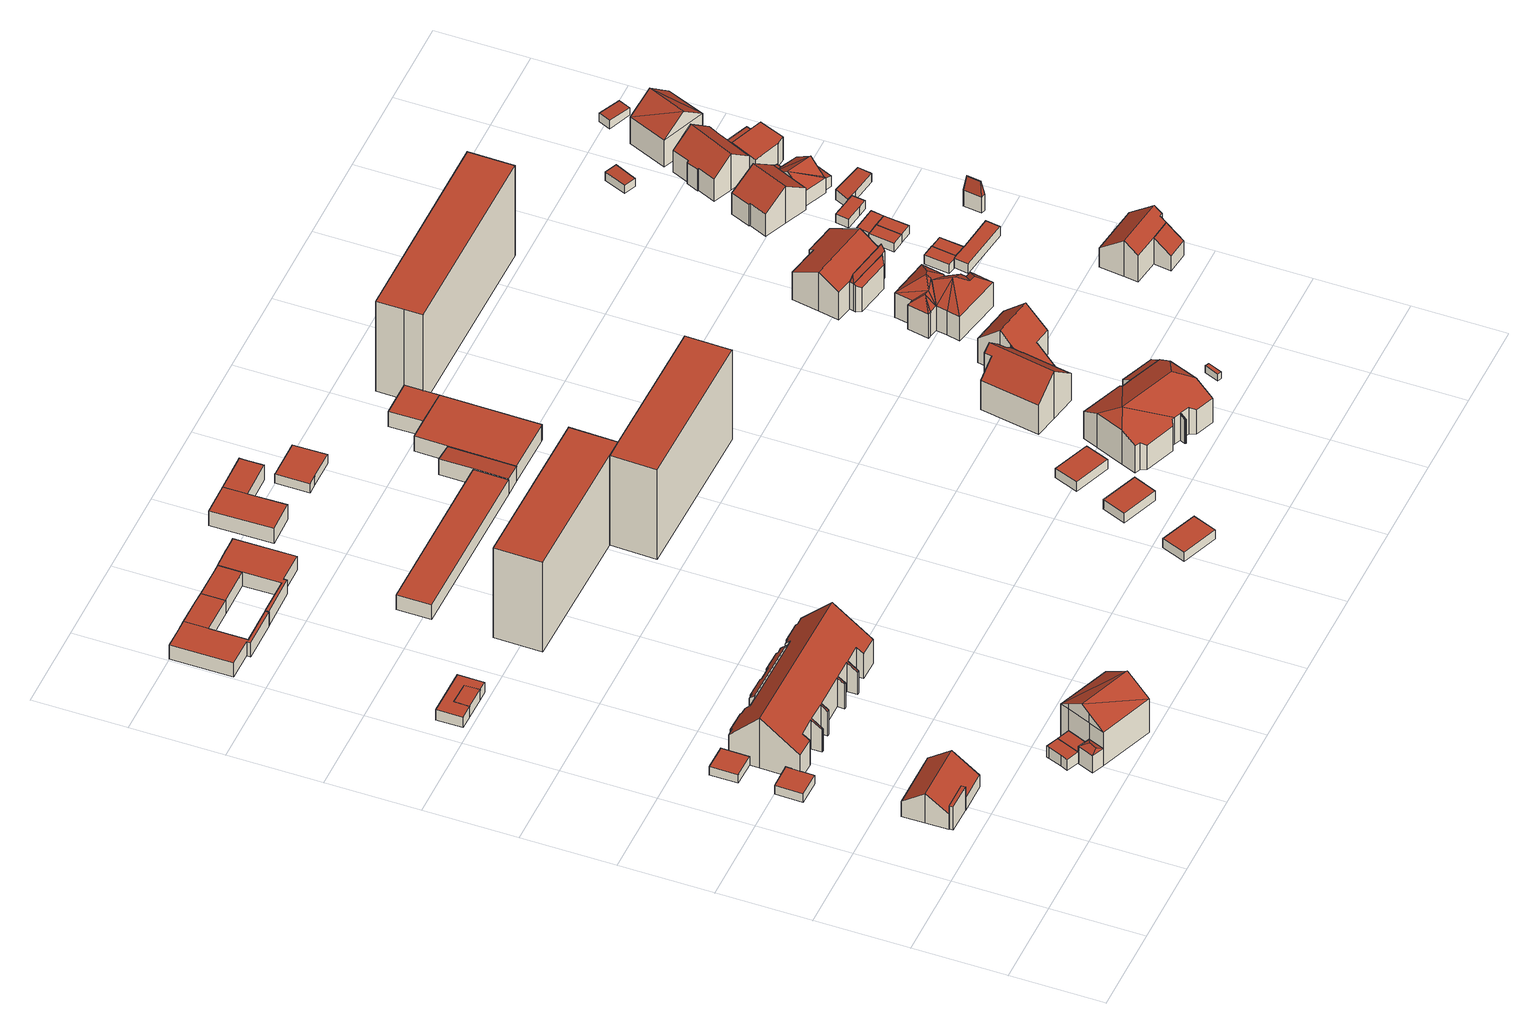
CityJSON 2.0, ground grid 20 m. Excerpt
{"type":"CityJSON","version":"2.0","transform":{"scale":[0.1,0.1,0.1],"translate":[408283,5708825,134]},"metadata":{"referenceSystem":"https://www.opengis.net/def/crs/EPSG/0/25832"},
"CityObjects":{
"building1":{"type":"Building","attributes":{"Gemeindeschluessel":"05978036","Geometrietyp2DReferenz":"3000","function":"51009_1610","roofType":"9999","measuredHeight":6},"geometry":[{"type":"MultiSurface","lod":"2","boundaries":[[[0,1,2,3]],[[3,2,4,5]],[[2,1,6,4]],[[1,0,7,6]],[[0,3,5,7]],[[5,4,6,7]]],"semantics":{"surfaces":[{"type":"RoofSurface"},{"type":"WallSurface"},{"type":"GroundSurface"}],"values":[0,1,1,1,1,2]}}]},
"building2":{"type":"Building","attributes":{"Gemeindeschluessel":"05978036","Geometrietyp2DReferenz":"3000","function":"31001_1000","roofType":"3100","measuredHeight":7.54},"geometry":[{"type":"MultiSurface","lod":"2","boundaries":[[[8,9,10,11]],[[9,12,13,10]],[[12,14,15,13]],[[14,16,17,15]],[[16,18,19,17]],[[18,20,21,19]],[[20,22,23,21]],[[22,8,11,23]],[[18,16,14,12,9,8]],[[8,22,20,18]],[[11,10,13,15,17,19,21,23]]],"semantics":{"surfaces":[{"type":"WallSurface"},{"type":"RoofSurface"},{"type":"GroundSurface"}],"values":[0,0,0,0,0,0,0,0,1,1,2]}}]},
"building3":{"type":"Building","attributes":{"Gemeindeschluessel":"05978036","Geometrietyp2DReferenz":"3000","function":"31001_2460","roofType":"1000","measuredHeight":2.19},"geometry":[{"type":"MultiSurface","lod":"2","boundaries":[[[24,25,26,27]],[[25,28,29,26]],[[28,30,31,29]],[[30,24,27,31]],[[30,28,25,24]],[[27,26,29,31]]],"semantics":{"surfaces":[{"type":"WallSurface"},{"type":"RoofSurface"},{"type":"GroundSurface"}],"values":[0,0,0,0,1,2]}}]},
"building4":{"type":"Building","attributes":{"Gemeindeschluessel":"05978036","Geometrietyp2DReferenz":"3000","function":"31001_2460","roofType":"1000","measuredHeight":2.19},"geometry":[{"type":"MultiSurface","lod":"2","boundaries":[[[32,33,34,35]],[[33,36,37,34]],[[36,38,39,37]],[[38,32,35,39]],[[38,36,33,32]],[[35,34,37,39]]],"semantics":{"surfaces":[{"type":"WallSurface"},{"type":"RoofSurface"},{"type":"GroundSurface"}],"values":[0,0,0,0,1,2]}}]},
"building5":{"type":"Building","attributes":{"Gemeindeschluessel":"05978036","Geometrietyp2DReferenz":"3000","function":"31001_2460","roofType":"1000","measuredHeight":2.88},"geometry":[{"type":"MultiSurface","lod":"2","boundaries":[[[40,41,42,43]],[[41,44,45,42]],[[44,46,47,45]],[[46,48,49,47]],[[48,50,51,49]],[[50,40,43,51]],[[50,48,46,44,41,40]],[[43,42,45,47,49,51]]],"semantics":{"surfaces":[{"type":"WallSurface"},{"type":"RoofSurface"},{"type":"GroundSurface"}],"values":[0,0,0,0,0,0,1,2]}}]},
"building6":{"type":"Building","attributes":{"Gemeindeschluessel":"05978036","Geometrietyp2DReferenz":"3000","function":"31001_2460","roofType":"1000","measuredHeight":3.02},"geometry":[{"type":"MultiSurface","lod":"2","boundaries":[[[50,48,52,53]],[[48,54,55,52]],[[54,56,57,55]],[[56,50,53,57]],[[56,54,48,50]],[[53,52,55,57]]],"semantics":{"surfaces":[{"type":"WallSurface"},{"type":"RoofSurface"},{"type":"GroundSurface"}],"values":[0,0,0,0,1,2]}}]},
"building7":{"type":"Building","attributes":{"Gemeindeschluessel":"05978036","Geometrietyp2DReferenz":"3000","function":"51009_1610","roofType":"1000","measuredHeight":2.69},"geometry":[{"type":"MultiSurface","lod":"2","boundaries":[[[58,59,60,61]],[[59,62,63,60]],[[62,64,65,63]],[[64,66,67,65]],[[66,68,69,67]],[[68,58,61,69]],[[68,66,64,62,59,58]],[[61,60,63,65,67,69]]],"semantics":{"surfaces":[{"type":"WallSurface"},{"type":"RoofSurface"},{"type":"GroundSurface"}],"values":[0,0,0,0,0,0,1,2]}}]},
"building8":{"type":"Building","attributes":{"Gemeindeschluessel":"05978036","Geometrietyp2DReferenz":"3000","function":"31001_1310","roofType":"1000","measuredHeight":2.57},"geometry":[{"type":"MultiSurface","lod":"2","boundaries":[[[70,71,72,73]],[[71,66,74,72]],[[66,68,75,74]],[[68,70,73,75]],[[68,66,71,70]],[[73,72,74,75]]],"semantics":{"surfaces":[{"type":"WallSurface"},{"type":"RoofSurface"},{"type":"GroundSurface"}],"values":[0,0,0,0,1,2]}}]},
"building9":{"type":"Building","attributes":{"Gemeindeschluessel":"05978036","Geometrietyp2DReferenz":"3000","function":"31001_1000"},"children":["building9-1","building9-2"]},
"building9-1":{"type":"BuildingPart","attributes":{"roofType":"3100","measuredHeight":12.31},"parents":["building9"],"geometry":[{"type":"MultiSurface","lod":"2","boundaries":[[[76,77,78,79]],[[77,80,81,78]],[[80,82,83,84,81]],[[85,86,55,57,87]],[[86,88,89,55]],[[88,76,79,89]],[[90,76,88]],[[88,91,92,90]],[[80,93,90,92]],[[92,94,82,80]],[[82,94,85]],[[85,94,92,91,86]],[[77,93,80]],[[76,90,93,77]],[[86,91,88]],[[79,78,81,84,57,55,89]],[[87,83,82,85]],[[87,57,84,83]]],"semantics":{"surfaces":[{"type":"WallSurface"},{"type":"RoofSurface"},{"type":"GroundSurface"},{"type":"ClosureSurface"}],"values":[0,0,0,0,0,0,1,1,1,1,0,0,0,0,0,2,0,3]}}]},
"building9-2":{"type":"BuildingPart","attributes":{"roofType":"5000","measuredHeight":5.14},"parents":["building9"],"geometry":[{"type":"MultiSurface","lod":"2","boundaries":[[[95,87,57,53]],[[83,96,97,84]],[[96,95,53,97]],[[98,96,83]],[[99,98,83,87]],[[99,87,95]],[[98,99,95,96]],[[53,57,84,97]],[[84,57,87,83]]],"semantics":{"surfaces":[{"type":"WallSurface"},{"type":"RoofSurface"},{"type":"GroundSurface"},{"type":"ClosureSurface"}],"values":[0,0,0,1,1,1,1,2,3]}}]},
"building10":{"type":"Building","attributes":{"Gemeindeschluessel":"05978036","Geometrietyp2DReferenz":"3000","function":"31001_1000"},"children":["building10-1","building10-2"]},
"building10-1":{"type":"BuildingPart","attributes":{"roofType":"2100","measuredHeight":8.23},"parents":["building10"],"geometry":[{"type":"MultiSurface","lod":"2","boundaries":[[[100,101,102,103]],[[101,104,105,102]],[[104,106,107,105]],[[106,108,109,107]],[[108,110,111,109]],[[110,112,113,111]],[[112,114,115,113]],[[114,116,117,115]],[[116,118,119,117]],[[118,120,121,122,119]],[[123,100,103,124,125]],[[123,120,118,116,114,112,110,108,106,104,101,100]],[[103,102,105,107,109,111,113,115,117,119,122,124]],[[125,121,120,123]],[[125,124,122,121]]],"semantics":{"surfaces":[{"type":"WallSurface"},{"type":"RoofSurface"},{"type":"GroundSurface"},{"type":"ClosureSurface"}],"values":[0,0,0,0,0,0,0,0,0,0,0,1,2,0,3]}}]},
"building10-2":{"type":"BuildingPart","attributes":{"roofType":"3100","measuredHeight":12.88},"parents":["building10"],"geometry":[{"type":"MultiSurface","lod":"2","boundaries":[[[126,127,128,129]],[[127,130,131,128]],[[130,132,133,131]],[[132,134,135,133]],[[134,125,124,135]],[[121,136,137,122]],[[136,138,139,137]],[[138,140,141,139]],[[140,142,143,141]],[[142,144,145,143]],[[144,146,147,145]],[[146,148,149,147]],[[148,150,151,149]],[[150,152,153,151]],[[152,154,155,153]],[[154,156,157,155]],[[156,158,159,157]],[[158,160,161,159]],[[160,162,163,161]],[[162,164,165,163]],[[164,166,167,165]],[[166,168,169,167]],[[168,170,171,169]],[[170,172,173,171]],[[172,174,175,173]],[[174,176,177,175]],[[176,178,179,177]],[[178,180,181,179]],[[180,182,183,181]],[[182,184,185,183]],[[184,186,187,185]],[[186,188,189,187]],[[188,190,191,189]],[[190,192,193,191]],[[192,194,195,193]],[[194,196,197,195]],[[196,198,199,197]],[[198,200,201,199]],[[200,126,129,201]],[[196,194,192,190,188,186,184,182,180,178,176,174,172,170,168,166,164,162,160,158,156,154,152,150]],[[150,148,146,144,142,140,138,136,121,125,134,132,130,127,126,200,198,196]],[[129,128,131,133,135,124,122,137,139,141,143,145,147,149,151,153,155,157,159,161,163,165,167,169,171,173,175,177,179,181,183,185,187,189,191,193,195,197,199,201]],[[122,124,125,121]]],"semantics":{"surfaces":[{"type":"WallSurface"},{"type":"RoofSurface"},{"type":"GroundSurface"},{"type":"ClosureSurface"}],"values":[0,0,0,0,0,0,0,0,0,0,0,0,0,0,0,0,0,0,0,0,0,0,0,0,0,0,0,0,0,0,0,0,0,0,0,0,0,0,0,1,1,2,3]}}]},
"building11":{"type":"Building","attributes":{"Gemeindeschluessel":"05978036","Geometrietyp2DReferenz":"3000","function":"31001_1000"},"children":["building11-1","building11-2"]},
"building11-1":{"type":"BuildingPart","attributes":{"roofType":"1000","measuredHeight":3.58},"parents":["building11"],"geometry":[{"type":"MultiSurface","lod":"2","boundaries":[[[202,203,204,205]],[[203,206,207,204]],[[206,208,209,207]],[[210,211,212,213]],[[210,214,215,211]],[[214,216,217,215]],[[216,218,219,217]],[[218,220,221,219]],[[220,222,223,221]],[[222,224,225,223]],[[224,202,205,225]],[[224,222,220,218,216,214,210,213,208,206,203,202]],[[205,204,207,209,212,211,215,217,219,221,223,225]],[[213,212,209,208]]],"semantics":{"surfaces":[{"type":"WallSurface"},{"type":"RoofSurface"},{"type":"GroundSurface"},{"type":"ClosureSurface"}],"values":[0,0,0,0,0,0,0,0,0,0,0,1,2,3]}}]},
"building11-2":{"type":"BuildingPart","attributes":{"roofType":"1000","measuredHeight":3.54},"parents":["building11"],"geometry":[{"type":"MultiSurface","lod":"2","boundaries":[[[226,213,212,227]],[[208,206,207,209]],[[206,228,229,207]],[[228,230,231,229]],[[230,226,227,231]],[[230,228,206,208,213,226]],[[227,212,209,207,229,231]],[[209,212,213,208]]],"semantics":{"surfaces":[{"type":"WallSurface"},{"type":"RoofSurface"},{"type":"GroundSurface"},{"type":"ClosureSurface"}],"values":[0,0,0,0,0,1,2,3]}}]},
"building12":{"type":"Building","attributes":{"Gemeindeschluessel":"05978036","Geometrietyp2DReferenz":"3000","function":"31001_1000"},"children":["building12-1","building12-2"]},
"building12-1":{"type":"BuildingPart","attributes":{"roofType":"1000","measuredHeight":3.44},"parents":["building12"],"geometry":[{"type":"MultiSurface","lod":"2","boundaries":[[[232,226,233,234]],[[226,230,235,233]],[[230,236,237,235]],[[236,238,239,237]],[[238,236,230,226,232]],[[234,233,235,237,239]],[[234,239,238,232]]],"semantics":{"surfaces":[{"type":"WallSurface"},{"type":"RoofSurface"},{"type":"GroundSurface"},{"type":"ClosureSurface"}],"values":[0,0,0,0,1,2,3]}}]},
"building12-2":{"type":"BuildingPart","attributes":{"roofType":"1000","measuredHeight":3.53},"parents":["building12"],"geometry":[{"type":"MultiSurface","lod":"2","boundaries":[[[240,241,242,243]],[[241,244,245,242]],[[244,246,247,245]],[[246,248,232,234,247]],[[249,239,238]],[[249,250,251,239]],[[250,252,253,251]],[[252,254,255,253]],[[254,256,257,255]],[[256,258,259,257]],[[258,260,261,259]],[[260,240,243,261]],[[260,258,256,254,252,250,249,248,246,244,241,240]],[[243,242,245,247,234,239,251,253,255,257,259,261]],[[238,232,248,249]],[[238,239,234,232]]],"semantics":{"surfaces":[{"type":"WallSurface"},{"type":"RoofSurface"},{"type":"GroundSurface"},{"type":"ClosureSurface"}],"values":[0,0,0,0,0,0,0,0,0,0,0,0,1,2,0,3]}}]},
"building13":{"type":"Building","attributes":{"Gemeindeschluessel":"05978036","Geometrietyp2DReferenz":"3000","function":"31001_1000","roofType":"1000","measuredHeight":23.18},"geometry":[{"type":"MultiSurface","lod":"2","boundaries":[[[262,263,264,265]],[[263,266,267,264]],[[266,268,269,267]],[[268,270,271,269]],[[270,262,265,271]],[[270,268,266,263,262]],[[265,264,267,269,271]]],"semantics":{"surfaces":[{"type":"WallSurface"},{"type":"RoofSurface"},{"type":"GroundSurface"}],"values":[0,0,0,0,0,1,2]}}]},
"building14":{"type":"Building","attributes":{"Gemeindeschluessel":"05978036","Geometrietyp2DReferenz":"3000","function":"31001_1000"},"children":["building14-1","building14-2"]},
"building14-1":{"type":"BuildingPart","attributes":{"roofType":"1000","measuredHeight":3.81},"parents":["building14"],"geometry":[{"type":"MultiSurface","lod":"2","boundaries":[[[272,273,274,275]],[[276,277,278,279]],[[277,280,281,278]],[[280,272,275,281]],[[280,277,276,273,272]],[[275,274,279,278,281]],[[279,274,273,276]]],"semantics":{"surfaces":[{"type":"WallSurface"},{"type":"RoofSurface"},{"type":"GroundSurface"},{"type":"ClosureSurface"}],"values":[0,0,0,0,1,2,3]}}]},
"building14-2":{"type":"BuildingPart","attributes":{"roofType":"1000","measuredHeight":3.82},"parents":["building14"],"geometry":[{"type":"MultiSurface","lod":"2","boundaries":[[[282,283,274,273]],[[282,284,285,283]],[[284,286,287,285]],[[286,276,279,287]],[[276,286,284,282,273]],[[274,283,285,287,279]],[[273,274,279,276]]],"semantics":{"surfaces":[{"type":"WallSurface"},{"type":"RoofSurface"},{"type":"GroundSurface"},{"type":"ClosureSurface"}],"values":[0,0,0,0,1,2,3]}}]},
"building15":{"type":"Building","attributes":{"Gemeindeschluessel":"05978036","Geometrietyp2DReferenz":"3000","function":"31001_1000"},"children":["building15-1","building15-2","building15-3","building15-4"]},
"building15-1":{"type":"BuildingPart","attributes":{"roofType":"1000","measuredHeight":3.87},"parents":["building15"],"geometry":[{"type":"MultiSurface","lod":"2","boundaries":[[[288,289,290,291]],[[289,292,293,290]],[[292,294,295,293]],[[294,296,297,295]],[[296,294,292,289,288]],[[291,290,293,295,297]],[[291,297,296,288]]],"semantics":{"surfaces":[{"type":"WallSurface"},{"type":"RoofSurface"},{"type":"GroundSurface"},{"type":"ClosureSurface"}],"values":[0,0,0,0,1,2,3]}}]},
"building15-2":{"type":"BuildingPart","attributes":{"roofType":"1000","measuredHeight":3.78},"parents":["building15"],"geometry":[{"type":"MultiSurface","lod":"2","boundaries":[[[298,299,300,301]],[[299,302,303,300]],[[302,304,305,303]],[[304,302,299,298]],[[301,300,303,305]],[[301,305,304,298]]],"semantics":{"surfaces":[{"type":"WallSurface"},{"type":"RoofSurface"},{"type":"GroundSurface"},{"type":"ClosureSurface"}],"values":[0,0,0,1,2,3]}}]},
"building15-3":{"type":"BuildingPart","attributes":{"roofType":"1000","measuredHeight":3.87},"parents":["building15"],"geometry":[{"type":"MultiSurface","lod":"2","boundaries":[[[306,307,308,309]],[[307,310,311,312,308]],[[313,314,315,316,317]],[[314,288,291,315]],[[306,309,297,296]],[[296,288,314,313,310,307,306]],[[309,308,312,316,315,291,297]],[[317,311,310,313]],[[317,316,312,311]],[[296,297,291,288]]],"semantics":{"surfaces":[{"type":"WallSurface"},{"type":"RoofSurface"},{"type":"GroundSurface"},{"type":"ClosureSurface"}],"values":[0,0,0,0,0,1,2,0,3,3]}}]},
"building15-4":{"type":"BuildingPart","attributes":{"roofType":"2100","measuredHeight":4.01},"parents":["building15"],"geometry":[{"type":"MultiSurface","lod":"2","boundaries":[[[311,318,298,301,312]],[[319,320,321,305,304]],[[320,317,316,321]],[[317,320,319,318,311]],[[312,301,305,321,316]],[[304,298,318,319]],[[304,305,301,298]],[[312,316,317,311]]],"semantics":{"surfaces":[{"type":"WallSurface"},{"type":"RoofSurface"},{"type":"GroundSurface"},{"type":"ClosureSurface"}],"values":[0,0,0,1,2,0,3,3]}}]},
"building16":{"type":"Building","attributes":{"Gemeindeschluessel":"05978036","Geometrietyp2DReferenz":"3000","function":"31001_2460","roofType":"1000","measuredHeight":2.34},"geometry":[{"type":"MultiSurface","lod":"2","boundaries":[[[322,323,324,325]],[[323,326,327,324]],[[326,328,329,327]],[[328,322,325,329]],[[328,326,323,322]],[[325,324,327,329]]],"semantics":{"surfaces":[{"type":"WallSurface"},{"type":"RoofSurface"},{"type":"GroundSurface"}],"values":[0,0,0,0,1,2]}}]},
"building17":{"type":"Building","attributes":{"Gemeindeschluessel":"05978036","Geometrietyp2DReferenz":"3000","function":"31001_2460","roofType":"1000","measuredHeight":2.42},"geometry":[{"type":"MultiSurface","lod":"2","boundaries":[[[330,331,332,333]],[[331,334,335,332]],[[334,336,337,335]],[[336,338,339,337]],[[338,340,341,339]],[[340,330,333,341]],[[340,338,336,334,331,330]],[[333,332,335,337,339,341]]],"semantics":{"surfaces":[{"type":"WallSurface"},{"type":"RoofSurface"},{"type":"GroundSurface"}],"values":[0,0,0,0,0,0,1,2]}}]},
"building18":{"type":"Building","attributes":{"Gemeindeschluessel":"05978036","Geometrietyp2DReferenz":"3000","function":"31001_1000","roofType":"1000","measuredHeight":23.27},"geometry":[{"type":"MultiSurface","lod":"2","boundaries":[[[342,343,344,345]],[[343,270,271,344]],[[270,268,269,271]],[[268,346,347,269]],[[346,348,349,347]],[[348,342,345,349]],[[348,346,268,270,343,342]],[[345,344,271,269,347,349]]],"semantics":{"surfaces":[{"type":"WallSurface"},{"type":"RoofSurface"},{"type":"GroundSurface"}],"values":[0,0,0,0,0,0,1,2]}}]},
"building19":{"type":"Building","attributes":{"Gemeindeschluessel":"05978036","Geometrietyp2DReferenz":"3000","function":"31001_2460","roofType":"1000","measuredHeight":2.37},"geometry":[{"type":"MultiSurface","lod":"2","boundaries":[[[350,351,352,353]],[[351,354,355,352]],[[354,356,357,355]],[[356,350,353,357]],[[356,354,351,350]],[[353,352,355,357]]],"semantics":{"surfaces":[{"type":"WallSurface"},{"type":"RoofSurface"},{"type":"GroundSurface"}],"values":[0,0,0,0,1,2]}}]},
"building20":{"type":"Building","attributes":{"Gemeindeschluessel":"05978036","Geometrietyp2DReferenz":"3000","function":"31001_2460","roofType":"1000","measuredHeight":2.34},"geometry":[{"type":"MultiSurface","lod":"2","boundaries":[[[358,359,360,361]],[[359,362,363,360]],[[362,364,365,363]],[[364,358,361,365]],[[364,362,359,358]],[[361,360,363,365]]],"semantics":{"surfaces":[{"type":"WallSurface"},{"type":"RoofSurface"},{"type":"GroundSurface"}],"values":[0,0,0,0,1,2]}}]},
"building21":{"type":"Building","attributes":{"Gemeindeschluessel":"05978036","Geometrietyp2DReferenz":"3000","function":"31001_1000"},"children":["building21-1","building21-2"]},
"building21-1":{"type":"BuildingPart","attributes":{"roofType":"3300","measuredHeight":10.67},"parents":["building21"],"geometry":[{"type":"MultiSurface","lod":"2","boundaries":[[[366,367,368,369]],[[367,370,371,368]],[[370,372,373,371]],[[372,374,375,373]],[[374,376,377,375]],[[376,378,379,377]],[[378,380,381,379]],[[380,382,383,381]],[[382,384,385,386,383]],[[387,388,389,390,391]],[[388,392,393,389]],[[392,394,395,393]],[[394,396,397,395]],[[396,398,399,397]],[[398,400,401,399]],[[400,402,403,401]],[[402,404,405,403]],[[404,406,407,405]],[[406,408,409,407]],[[408,410,411,409]],[[410,412,413,411]],[[412,414,415,413]],[[414,366,369,415]],[[392,388,416]],[[374,372,417]],[[388,387,384,382,417,416]],[[382,380,378,376,374,417]],[[410,408,406,402,400,398,396,394,392,416,417]],[[406,404,402]],[[372,370,367,366,414,412,410,417]],[[369,368,371,373,375,377,379,381,383,386,390,389,393,395,397,399,401,403,405,407,409,411,413,415]],[[391,385,384,387]],[[391,390,386,385]]],"semantics":{"surfaces":[{"type":"WallSurface"},{"type":"RoofSurface"},{"type":"GroundSurface"},{"type":"ClosureSurface"}],"values":[0,0,0,0,0,0,0,0,0,0,0,0,0,0,0,0,0,0,0,0,0,0,0,1,1,1,1,1,1,1,2,0,3]}}]},
"building21-2":{"type":"BuildingPart","attributes":{"roofType":"2100","measuredHeight":7.36},"parents":["building21"],"geometry":[{"type":"MultiSurface","lod":"2","boundaries":[[[418,391,390,419]],[[385,420,421,386]],[[420,418,419,421]],[[420,385,391,418]],[[419,390,386,421]],[[386,390,391,385]]],"semantics":{"surfaces":[{"type":"WallSurface"},{"type":"RoofSurface"},{"type":"GroundSurface"},{"type":"ClosureSurface"}],"values":[0,0,0,1,2,3]}}]},
"building22":{"type":"Building","attributes":{"Gemeindeschluessel":"05978036","Geometrietyp2DReferenz":"3000","function":"31001_1000","roofType":"3100","measuredHeight":12.15},"geometry":[{"type":"MultiSurface","lod":"2","boundaries":[[[422,423,424,425]],[[423,426,427,424]],[[426,428,429,427]],[[428,430,431,429]],[[430,432,433,431]],[[432,434,435,433]],[[434,436,437,435]],[[436,438,439,437]],[[438,440,441,439]],[[440,442,443,441]],[[442,444,445,443]],[[444,446,447,445]],[[446,422,425,447]],[[442,440,438,436,434,432,430,428,426]],[[426,423,422,446,444,442]],[[425,424,427,429,431,433,435,437,439,441,443,445,447]]],"semantics":{"surfaces":[{"type":"WallSurface"},{"type":"RoofSurface"},{"type":"GroundSurface"}],"values":[0,0,0,0,0,0,0,0,0,0,0,0,0,1,1,2]}}]},
"building23":{"type":"Building","attributes":{"Gemeindeschluessel":"05978036","Geometrietyp2DReferenz":"3000","function":"31001_1000","roofType":"1000","measuredHeight":23.3},"geometry":[{"type":"MultiSurface","lod":"2","boundaries":[[[448,449,450,451]],[[449,452,453,450]],[[452,454,455,453]],[[454,456,457,455]],[[456,448,451,457]],[[456,454,452,449,448]],[[451,450,453,455,457]]],"semantics":{"surfaces":[{"type":"WallSurface"},{"type":"RoofSurface"},{"type":"GroundSurface"}],"values":[0,0,0,0,0,1,2]}}]},
"building24":{"type":"Building","attributes":{"Gemeindeschluessel":"05978036","Geometrietyp2DReferenz":"3000","function":"31001_2500","roofType":"1000","measuredHeight":1.72},"geometry":[{"type":"MultiSurface","lod":"2","boundaries":[[[458,459,460,461]],[[459,462,463,460]],[[462,464,465,463]],[[464,458,461,465]],[[464,462,459,458]],[[461,460,463,465]]],"semantics":{"surfaces":[{"type":"WallSurface"},{"type":"RoofSurface"},{"type":"GroundSurface"}],"values":[0,0,0,0,1,2]}}]},
"building25":{"type":"Building","attributes":{"Gemeindeschluessel":"05978036","Geometrietyp2DReferenz":"3000","function":"31001_1000","roofType":"3100","measuredHeight":10.86},"geometry":[{"type":"MultiSurface","lod":"2","boundaries":[[[466,467,468,469]],[[467,470,471,468]],[[470,472,473,471]],[[472,474,475,473]],[[474,476,477,475]],[[476,478,479,477]],[[478,480,481,479]],[[480,482,483,481]],[[482,484,485,483]],[[484,486,487,485]],[[486,488,489,487]],[[488,466,469,489]],[[484,482,480,478]],[[478,476,474,472,470,467,466,488,486,484]],[[469,468,471,473,475,477,479,481,483,485,487,489]]],"semantics":{"surfaces":[{"type":"WallSurface"},{"type":"RoofSurface"},{"type":"GroundSurface"}],"values":[0,0,0,0,0,0,0,0,0,0,0,0,1,1,2]}}]},
"building26":{"type":"Building","attributes":{"Gemeindeschluessel":"05978036","Geometrietyp2DReferenz":"3000","function":"31001_1000","roofType":"5000","measuredHeight":10.31},"geometry":[{"type":"MultiSurface","lod":"2","boundaries":[[[490,491,492,493]],[[491,494,495,492]],[[494,496,497,495]],[[496,498,499,497]],[[498,500,501,499]],[[500,502,503,501]],[[502,504,505,503]],[[504,506,507,505]],[[506,508,509,507]],[[508,510,511,509]],[[510,512,513,511]],[[512,514,515,513]],[[514,516,517,515]],[[516,518,519,517]],[[518,520,521,519]],[[520,522,523,521]],[[522,490,493,523]],[[524,525,526,527,520,518]],[[524,518,516]],[[525,524,516,514]],[[526,525,514,512]],[[528,527,526,512,510]],[[529,530,531,528,510,508]],[[529,508,506]],[[530,529,506,504]],[[504,532,530]],[[502,532,504]],[[532,502,500]],[[533,534,532,500,498]],[[533,498,496]],[[534,533,496,494]],[[532,531,530]],[[532,490,531]],[[534,490,532]],[[534,491,490]],[[491,534,494]],[[531,490,528]],[[490,527,528]],[[522,527,490]],[[527,522,520]],[[493,492,495,497,499,501,503,505,507,509,511,513,515,517,519,521,523]]],"semantics":{"surfaces":[{"type":"WallSurface"},{"type":"RoofSurface"},{"type":"GroundSurface"}],"values":[0,0,0,0,0,0,0,0,0,0,0,0,0,0,0,0,0,1,1,1,1,1,1,1,1,1,1,1,1,1,1,1,1,1,1,1,1,1,1,1,2]}}]},
"building27":{"type":"Building","attributes":{"Gemeindeschluessel":"05978036","Geometrietyp2DReferenz":"3000","function":"31001_1000"},"children":["building27-1","building27-2","building27-3"]},
"building27-1":{"type":"BuildingPart","attributes":{"roofType":"2100","measuredHeight":6.97},"parents":["building27"],"geometry":[{"type":"MultiSurface","lod":"2","boundaries":[[[535,536,537,538]],[[539,540,541,542]],[[540,543,544,541]],[[543,535,538,544]],[[543,540,539,536,535]],[[538,537,542,541,544]],[[542,537,536,539]]],"semantics":{"surfaces":[{"type":"WallSurface"},{"type":"RoofSurface"},{"type":"GroundSurface"},{"type":"ClosureSurface"}],"values":[0,0,0,0,1,2,3]}}]},
"building27-2":{"type":"BuildingPart","attributes":{"roofType":"5000","measuredHeight":8.99},"parents":["building27"],"geometry":[{"type":"MultiSurface","lod":"2","boundaries":[[[545,546,547,548]],[[546,549,539,542,547]],[[550,551,552,537,536]],[[553,554,550,549,546]],[[553,546,545]],[[554,553,545,551]],[[554,551,550]],[[548,547,542,537,552]],[[536,539,549,550]],[[536,537,542,539]],[[548,552,551,545]]],"semantics":{"surfaces":[{"type":"WallSurface"},{"type":"RoofSurface"},{"type":"GroundSurface"},{"type":"ClosureSurface"}],"values":[0,0,0,1,1,1,1,2,0,3,3]}}]},
"building27-3":{"type":"BuildingPart","attributes":{"roofType":"3100","measuredHeight":10.05},"parents":["building27"],"geometry":[{"type":"MultiSurface","lod":"2","boundaries":[[[555,556,557,558]],[[556,559,560,557]],[[559,561,562,560]],[[561,563,564,562]],[[563,565,566,564]],[[565,567,568,566]],[[567,569,545,548,568]],[[570,555,558,552,551]],[[567,565,563,561,559,556]],[[556,555,570,569,567]],[[558,557,560,562,564,566,568,548,552]],[[570,551,545,569]],[[551,552,548,545]]],"semantics":{"surfaces":[{"type":"WallSurface"},{"type":"RoofSurface"},{"type":"GroundSurface"},{"type":"ClosureSurface"}],"values":[0,0,0,0,0,0,0,0,1,1,2,0,3]}}]},
"building28":{"type":"Building","attributes":{"Gemeindeschluessel":"05978036","Geometrietyp2DReferenz":"3000","function":"31001_2460","roofType":"1000","measuredHeight":2.22},"geometry":[{"type":"MultiSurface","lod":"2","boundaries":[[[571,572,573,574]],[[572,575,576,573]],[[575,577,578,576]],[[577,579,580,578]],[[579,571,574,580]],[[579,577,575,572,571]],[[574,573,576,578,580]]],"semantics":{"surfaces":[{"type":"WallSurface"},{"type":"RoofSurface"},{"type":"GroundSurface"}],"values":[0,0,0,0,0,1,2]}}]},
"building29":{"type":"Building","attributes":{"Gemeindeschluessel":"05978036","Geometrietyp2DReferenz":"3000","function":"31001_2460","roofType":"1000","measuredHeight":2.21},"geometry":[{"type":"MultiSurface","lod":"2","boundaries":[[[581,582,576,578]],[[582,583,584,576]],[[583,585,586,584]],[[585,581,578,586]],[[585,583,582,581]],[[578,576,584,586]]],"semantics":{"surfaces":[{"type":"WallSurface"},{"type":"RoofSurface"},{"type":"GroundSurface"}],"values":[0,0,0,0,1,2]}}]},
"building30":{"type":"Building","attributes":{"Gemeindeschluessel":"05978036","Geometrietyp2DReferenz":"3000","function":"31001_2460","roofType":"1000","measuredHeight":2.41},"geometry":[{"type":"MultiSurface","lod":"2","boundaries":[[[587,588,589,590]],[[588,591,592,589]],[[591,593,594,592]],[[593,595,596,594]],[[595,597,598,596]],[[597,587,590,598]],[[597,595,593,591,588,587]],[[590,589,592,594,596,598]]],"semantics":{"surfaces":[{"type":"WallSurface"},{"type":"RoofSurface"},{"type":"GroundSurface"}],"values":[0,0,0,0,0,0,1,2]}}]},
"building31":{"type":"Building","attributes":{"Gemeindeschluessel":"05978036","Geometrietyp2DReferenz":"3000","function":"31001_2460","roofType":"1000","measuredHeight":2.21},"geometry":[{"type":"MultiSurface","lod":"2","boundaries":[[[599,600,601,602]],[[600,603,604,601]],[[603,605,606,604]],[[605,607,608,606]],[[607,599,602,608]],[[607,605,603,600,599]],[[602,601,604,606,608]]],"semantics":{"surfaces":[{"type":"WallSurface"},{"type":"RoofSurface"},{"type":"GroundSurface"}],"values":[0,0,0,0,0,1,2]}}]},
"building32":{"type":"Building","attributes":{"Gemeindeschluessel":"05978036","Geometrietyp2DReferenz":"3000","function":"31001_1000"},"children":["building32-1","building32-2"]},
"building32-1":{"type":"BuildingPart","attributes":{"roofType":"3100","measuredHeight":9.24},"parents":["building32"],"geometry":[{"type":"MultiSurface","lod":"2","boundaries":[[[609,610,611,612]],[[609,613,614,610]],[[613,615,616,614]],[[615,617,618,616]],[[617,619,620,618]],[[619,621,622,620]],[[621,623,624,622]],[[623,625,626,624]],[[619,617,615,613]],[[613,609,612,625,623,621,619]],[[626,611,610,614,616,618,620,622,624]],[[612,611,626,625]]],"semantics":{"surfaces":[{"type":"WallSurface"},{"type":"RoofSurface"},{"type":"GroundSurface"},{"type":"ClosureSurface"}],"values":[0,0,0,0,0,0,0,0,1,1,2,3]}}]},
"building32-2":{"type":"BuildingPart","attributes":{"roofType":"2100","measuredHeight":6.83},"parents":["building32"],"geometry":[{"type":"MultiSurface","lod":"2","boundaries":[[[625,627,628,626]],[[627,629,630,628]],[[629,631,632,630]],[[631,612,611,632]],[[612,631,629,627,625]],[[626,628,630,632,611]],[[626,611,612,625]]],"semantics":{"surfaces":[{"type":"WallSurface"},{"type":"RoofSurface"},{"type":"GroundSurface"},{"type":"ClosureSurface"}],"values":[0,0,0,0,1,2,3]}}]},
"building33":{"type":"Building","attributes":{"Gemeindeschluessel":"05978036","Geometrietyp2DReferenz":"3000","function":"31001_2460","roofType":"1000","measuredHeight":2.16},"geometry":[{"type":"MultiSurface","lod":"2","boundaries":[[[633,607,634,635]],[[607,605,636,634]],[[605,637,638,636]],[[637,639,640,638]],[[639,633,635,640]],[[639,637,605,607,633]],[[635,634,636,638,640]]],"semantics":{"surfaces":[{"type":"WallSurface"},{"type":"RoofSurface"},{"type":"GroundSurface"}],"values":[0,0,0,0,0,1,2]}}]},
"building34":{"type":"Building","attributes":{"Gemeindeschluessel":"05978036","Geometrietyp2DReferenz":"3000","function":"31001_2460","roofType":"1000","measuredHeight":2.22},"geometry":[{"type":"MultiSurface","lod":"2","boundaries":[[[603,641,642,604]],[[641,643,644,642]],[[643,637,645,644]],[[637,605,606,645]],[[605,603,604,606]],[[605,637,643,641,603]],[[604,642,644,645,606]]],"semantics":{"surfaces":[{"type":"WallSurface"},{"type":"RoofSurface"},{"type":"GroundSurface"}],"values":[0,0,0,0,0,1,2]}}]},
"building35":{"type":"Building","attributes":{"Gemeindeschluessel":"05978036","Geometrietyp2DReferenz":"3000","function":"31001_1000","roofType":"3100","measuredHeight":9.48},"geometry":[{"type":"MultiSurface","lod":"2","boundaries":[[[646,647,648,649]],[[647,650,651,648]],[[650,652,653,651]],[[652,654,655,653]],[[654,656,657,655]],[[656,658,659,657]],[[658,660,661,659]],[[660,662,663,661]],[[662,664,665,663]],[[664,646,649,665]],[[660,658,656,654,652,650]],[[650,647,646,664,662,660]],[[649,648,651,653,655,657,659,661,663,665]]],"semantics":{"surfaces":[{"type":"WallSurface"},{"type":"RoofSurface"},{"type":"GroundSurface"}],"values":[0,0,0,0,0,0,0,0,0,0,1,1,2]}}]},
"building36":{"type":"Building","attributes":{"Gemeindeschluessel":"05978036","Geometrietyp2DReferenz":"3000","function":"31001_2460","roofType":"1000","measuredHeight":2.24},"geometry":[{"type":"MultiSurface","lod":"2","boundaries":[[[666,667,668,669]],[[667,670,671,668]],[[670,672,673,671]],[[672,674,675,673]],[[674,666,669,675]],[[674,672,670,667,666]],[[669,668,671,673,675]]],"semantics":{"surfaces":[{"type":"WallSurface"},{"type":"RoofSurface"},{"type":"GroundSurface"}],"values":[0,0,0,0,0,1,2]}}]},
"building37":{"type":"Building","attributes":{"Gemeindeschluessel":"05978036","Geometrietyp2DReferenz":"3000","function":"51009_1610","roofType":"5000","measuredHeight":7.6},"geometry":[{"type":"MultiSurface","lod":"2","boundaries":[[[676,677,678,679]],[[677,680,681,678]],[[680,682,683,681]],[[682,676,679,683]],[[684,682,680]],[[685,684,680,677]],[[685,677,676]],[[684,685,676,682]],[[679,678,681,683]]],"semantics":{"surfaces":[{"type":"WallSurface"},{"type":"RoofSurface"},{"type":"GroundSurface"}],"values":[0,0,0,0,1,1,0,1,2]}}]},
"building38":{"type":"Building","attributes":{"Gemeindeschluessel":"05978036","Geometrietyp2DReferenz":"3000","function":"31001_2460","roofType":"2100","measuredHeight":2.25},"geometry":[{"type":"MultiSurface","lod":"2","boundaries":[[[686,687,688,689]],[[687,690,691,688]],[[690,692,693,691]],[[692,686,689,693]],[[692,690,687,686]],[[689,688,691,693]]],"semantics":{"surfaces":[{"type":"WallSurface"},{"type":"RoofSurface"},{"type":"GroundSurface"}],"values":[0,0,0,0,1,2]}}]},
"building39":{"type":"Building","attributes":{"Gemeindeschluessel":"05978036","Geometrietyp2DReferenz":"3000","function":"31001_2460","roofType":"2100","measuredHeight":2.45},"geometry":[{"type":"MultiSurface","lod":"2","boundaries":[[[694,695,696,697]],[[695,698,699,696]],[[698,700,701,699]],[[700,702,703,701]],[[702,704,705,703]],[[704,706,707,705]],[[706,708,709,707]],[[708,710,711,709]],[[710,694,697,711]],[[710,708,706,704,702,700,698,695,694]],[[697,696,699,701,703,705,707,709,711]]],"semantics":{"surfaces":[{"type":"WallSurface"},{"type":"RoofSurface"},{"type":"GroundSurface"}],"values":[0,0,0,0,0,0,0,0,0,1,2]}}]},
"building40":{"type":"Building","attributes":{"Gemeindeschluessel":"05978036","Geometrietyp2DReferenz":"3000","function":"31001_9998"},"children":["building40-1","building40-2","building40-3"]},
"building40-1":{"type":"BuildingPart","attributes":{"roofType":"2100","measuredHeight":3.96},"parents":["building40"],"geometry":[{"type":"MultiSurface","lod":"2","boundaries":[[[712,713,714,715]],[[716,717,718,719,720]],[[717,712,715,718]],[[717,716,721,713,712]],[[715,714,719,718]],[[720,721,716]],[[719,714,713,721,720]]],"semantics":{"surfaces":[{"type":"WallSurface"},{"type":"RoofSurface"},{"type":"GroundSurface"},{"type":"ClosureSurface"}],"values":[0,0,0,1,2,0,3]}}]},
"building40-2":{"type":"BuildingPart","attributes":{"roofType":"5000","measuredHeight":6.58},"parents":["building40"],"geometry":[{"type":"MultiSurface","lod":"2","boundaries":[[[722,723,665,649]],[[723,720,719,665]],[[724,725,726,714,713]],[[725,727,728,729,726]],[[730,731,732,733,734]],[[731,722,649,732]],[[725,735,727]],[[723,735,725,724,721,720]],[[723,736,735]],[[730,735,736]],[[731,730,736]],[[736,722,731]],[[727,735,730]],[[722,736,723]],[[649,665,719,714,726,729,733,732]],[[713,721,724]],[[714,719,720,721,713]],[[734,728,727,730]],[[734,733,729,728]]],"semantics":{"surfaces":[{"type":"WallSurface"},{"type":"RoofSurface"},{"type":"GroundSurface"},{"type":"ClosureSurface"}],"values":[0,0,0,0,0,0,1,1,1,1,1,1,0,0,2,0,3,0,3]}}]},
"building40-3":{"type":"BuildingPart","attributes":{"roofType":"2100","measuredHeight":3.28},"parents":["building40"],"geometry":[{"type":"MultiSurface","lod":"2","boundaries":[[[737,734,733,738]],[[728,739,740,729]],[[739,737,738,740]],[[739,728,734,737]],[[738,733,729,740]],[[728,729,733,734]]],"semantics":{"surfaces":[{"type":"WallSurface"},{"type":"RoofSurface"},{"type":"GroundSurface"},{"type":"ClosureSurface"}],"values":[0,0,0,1,2,3]}}]},
"building41":{"type":"Building","attributes":{"Gemeindeschluessel":"05978036","Geometrietyp2DReferenz":"3000","function":"31001_1000","roofType":"3100","measuredHeight":9.39},"geometry":[{"type":"MultiSurface","lod":"2","boundaries":[[[741,742,743,744]],[[742,745,746,743]],[[745,747,748,746]],[[747,749,750,748]],[[749,751,752,750]],[[751,753,754,752]],[[753,755,756,754]],[[755,757,758,756]],[[757,759,760,758]],[[759,761,762,760]],[[761,763,764,762]],[[763,741,744,764]],[[759,757,755,753,751,749,747,745]],[[745,742,741,763,761,759]],[[744,743,746,748,750,752,754,756,758,760,762,764]]],"semantics":{"surfaces":[{"type":"WallSurface"},{"type":"RoofSurface"},{"type":"GroundSurface"}],"values":[0,0,0,0,0,0,0,0,0,0,0,0,1,1,2]}}]},
"building42":{"type":"Building","attributes":{"Gemeindeschluessel":"05978036","Geometrietyp2DReferenz":"3000","function":"31001_9998","roofType":"9999","measuredHeight":6},"geometry":[{"type":"MultiSurface","lod":"2","boundaries":[[[765,766,767,768,769,770]],[[770,769,771,744]],[[769,768,772,771]],[[768,767,773,772]],[[767,766,774,773]],[[766,765,743,774]],[[765,770,744,743]],[[744,771,772,773,774,743]]],"semantics":{"surfaces":[{"type":"RoofSurface"},{"type":"WallSurface"},{"type":"GroundSurface"}],"values":[0,1,1,1,1,1,1,2]}}]},
"building43":{"type":"Building","attributes":{"Gemeindeschluessel":"05978036","Geometrietyp2DReferenz":"3000","function":"31001_2460","roofType":"2100","measuredHeight":2.71},"geometry":[{"type":"MultiSurface","lod":"2","boundaries":[[[775,776,777,778]],[[776,779,780,777]],[[779,781,782,780]],[[781,775,778,782]],[[781,779,776,775]],[[778,777,780,782]]],"semantics":{"surfaces":[{"type":"WallSurface"},{"type":"RoofSurface"},{"type":"GroundSurface"}],"values":[0,0,0,0,1,2]}}]},
"building44":{"type":"Building","attributes":{"Gemeindeschluessel":"05978036","Geometrietyp2DReferenz":"3000","function":"31001_1000","roofType":"3100","measuredHeight":10.94},"geometry":[{"type":"MultiSurface","lod":"2","boundaries":[[[783,784,785,786]],[[784,787,788,785]],[[787,789,790,788]],[[789,783,786,790]],[[787,784,791]],[[783,789,792]],[[784,792,791]],[[792,784,783]],[[791,789,787]],[[789,791,792]],[[786,785,788,790]]],"semantics":{"surfaces":[{"type":"WallSurface"},{"type":"RoofSurface"},{"type":"GroundSurface"}],"values":[0,0,0,0,0,0,1,1,1,1,2]}}]},
"building45":{"type":"Building","attributes":{"Gemeindeschluessel":"05978036","Geometrietyp2DReferenz":"3000","function":"31001_2460","roofType":"2100","measuredHeight":2.15},"geometry":[{"type":"MultiSurface","lod":"2","boundaries":[[[793,794,795,796]],[[794,797,798,795]],[[797,799,800,798]],[[799,793,796,800]],[[799,797,794,793]],[[796,795,798,800]]],"semantics":{"surfaces":[{"type":"WallSurface"},{"type":"RoofSurface"},{"type":"GroundSurface"}],"values":[0,0,0,0,1,2]}}]}
},
"vertices":[
[120,244,77],[180,244,77],[180,253,77],[120,253,77],[180,253,17],[120,253,17],[180,244,17],[120,244,17],
[250,301,91],[250,244,47],[250,244,16],[250,301,16],[180,244,47],[180,244,16],[180,253,54],[180,253,16],[120,253,54],[120,253,16],[119,301,91],[119,301,16],[119,350,54],[119,350,16],[250,350,54],[250,350,16],
[84,595,39],[140,595,39],[140,595,17],[84,595,17],[139,535,39],[139,535,17],[83,536,39],[83,536,17],
[85,729,39],[141,728,39],[141,728,17],[85,729,17],[140,669,39],[140,669,17],[85,670,39],[85,670,17],
[356,108,43],[363,124,43],[363,124,15],[356,108,15],[374,153,43],[374,153,15],[376,159,43],[376,159,15],[404,148,43],[404,148,15],[384,97,43],[384,97,15],
[404,148,13],[384,97,13],[432,137,43],[432,137,13],[411,86,43],[411,86,13],
[34,1211,39],[34,1267,39],[34,1267,12],[34,1211,12],[139,1266,39],[139,1266,12],[139,1210,39],[139,1210,12],[117,1210,39],[117,1210,12],[66,1211,39],[66,1211,12],
[67,1244,39],[116,1243,39],[116,1243,13],[67,1244,13],[117,1210,13],[66,1211,13],
[554,111,99],[534,58,99],[534,58,13],[554,111,13],[515,6,99],[515,6,13],[397,51,99],[397,51,57],[397,51,13],[411,86,99],[432,137,99],[411,86,57],[439,156,99],[439,156,13],[534,59,136],[432,137,112],[418,103,136],[534,58,136],[411,86,124],
[384,97,57],[371,62,57],[371,62,13],[386,61,65],[393,78,65],
[240,711,87],[254,711,87],[254,711,16],[240,711,16],[254,715,83],[254,715,16],[301,714,83],[301,714,16],[301,710,87],[301,710,16],[332,710,87],[332,710,16],[332,714,83],[332,714,16],[379,713,83],[379,713,16],[379,709,87],[379,709,16],[392,709,87],[392,709,16],[392,698,98],[392,698,91],[392,698,16],[240,700,98],[240,700,16],[240,700,91],
[159,716,76],[206,715,76],[206,715,16],[159,716,16],[206,712,79],[206,712,16],[220,711,79],[220,711,16],[219,700,91],[219,700,16],[413,698,91],[413,698,16],[413,709,79],[413,709,16],[427,709,79],[427,709,16],[427,712,76],[427,712,16],[473,712,76],[473,712,16],[473,708,79],[473,708,16],[491,708,79],[491,708,16],[490,644,144],[490,644,16],[489,560,79],[489,560,16],[444,561,79],[444,561,16],[444,576,91],[444,576,16],[403,576,91],[403,576,16],[403,554,73],[403,554,16],[399,554,73],[399,554,16],[399,577,91],[399,577,16],[357,577,91],[357,577,16],[357,562,79],[357,562,16],[353,562,79],[353,562,16],[353,577,91],[353,577,16],[276,578,91],[276,578,16],[276,563,79],[276,563,16],[271,563,79],[271,563,16],[272,578,91],[272,578,16],[231,579,91],[231,579,16],[230,556,73],[230,556,16],[226,556,73],[226,556,16],[226,579,91],[226,579,16],[185,579,91],[185,579,16],[185,564,79],[185,564,16],[139,565,79],[139,565,16],[141,649,144],[141,649,16],[141,712,79],[141,712,16],[159,712,79],[159,712,16],
[4,1800,42],[48,1800,42],[48,1800,6],[4,1800,6],[75,1800,42],[75,1800,6],[75,1799,42],[75,1799,6],[75,1667,42],[75,1667,6],[75,1748,6],[75,1748,42],[160,1668,42],[160,1668,6],[160,1660,42],[160,1660,6],[68,1659,42],[68,1659,6],[68,1667,42],[68,1667,6],[68,1668,42],[68,1668,6],[4,1668,42],[4,1668,6],
[159,1748,42],[159,1748,6],[133,1800,42],[133,1800,6],[159,1799,42],[159,1799,6],
[242,1749,42],[159,1748,7],[242,1749,7],[159,1799,7],[217,1799,42],[217,1799,7],[242,1799,42],[242,1799,7],
[254,1661,43],[160,1660,43],[160,1660,7],[254,1661,7],[160,1668,43],[160,1668,7],[243,1668,43],[243,1668,7],[242,1749,43],[242,1799,43],[286,1800,43],[286,1800,7],[297,1800,43],[297,1800,7],[321,1800,43],[321,1800,7],[322,1669,43],[322,1669,7],[254,1669,43],[254,1669,7],[254,1668,43],[254,1668,7],
[286,1152,243],[287,1254,243],[287,1254,11],[286,1152,11],[650,1249,243],[650,1249,11],[648,1147,243],[648,1147,11],[607,1147,243],[607,1147,11],
[373,1871,44],[444,1872,44],[444,1872,6],[373,1871,6],[445,1821,44],[446,1739,44],[446,1739,6],[445,1821,6],[375,1738,44],[375,1738,6],
[530,1873,44],[530,1873,6],[530,1864,44],[530,1864,6],[530,1822,44],[530,1822,6],
[751,1588,50],[751,1659,50],[751,1659,11],[751,1588,11],[830,1659,50],[830,1659,11],[830,1620,50],[830,1620,11],[830,1587,50],[830,1587,11],
[663,1377,49],[289,1380,49],[289,1380,11],[663,1377,11],[289,1453,49],[289,1453,11],[664,1450,49],[664,1450,11],
[828,1376,50],[824,1376,50],[824,1376,11],[828,1376,11],[704,1377,50],[704,1377,49],[704,1377,11],[705,1519,50],[706,1588,50],[706,1588,11],[705,1519,11],[705,1519,49],
[663,1377,52],[664,1450,52],[664,1520,52],[664,1520,11],
[1000,178,33],[1080,147,33],[1080,147,10],[1000,178,10],[1060,95,33],[1060,95,10],[980,126,33],[980,126,10],
[527,1727,32],[527,1799,32],[527,1799,8],[527,1727,8],[530,1799,32],[530,1799,8],[614,1799,32],[614,1799,8],[615,1727,32],[615,1727,8],[551,1727,32],[551,1727,8],
[965,1044,243],[605,1049,243],[605,1049,11],[965,1044,11],[967,1142,243],[967,1142,11],[965,1045,243],[965,1045,11],
[1055,322,35],[1135,291,35],[1135,291,11],[1055,322,11],[1114,240,35],[1114,240,11],[1034,271,35],[1034,271,11],
[1100,439,35],[1180,408,35],[1180,408,11],[1100,439,11],[1160,356,35],[1160,356,11],[1080,387,35],[1080,387,11],
[1186,286,75],[1181,299,81],[1181,299,12],[1186,286,12],[1169,304,81],[1169,304,12],[1181,335,100],[1181,335,12],[1206,397,100],[1206,397,12],[1219,430,82],[1219,430,12],[1311,394,82],[1311,394,12],[1308,388,86],[1308,388,12],[1309,387,86],[1309,387,12],[1331,379,86],[1331,379,85],[1331,379,12],[1403,350,86],[1393,325,100],[1393,325,12],[1403,350,12],[1403,350,85],[1368,261,100],[1368,261,12],[1353,221,75],[1353,221,12],[1312,237,75],[1312,237,12],[1307,251,81],[1307,251,12],[1286,259,81],[1286,259,12],[1281,246,73],[1281,246,12],[1280,247,73],[1280,247,12],[1280,248,74],[1280,248,12],[1284,259,81],[1284,259,12],[1271,265,81],[1271,265,12],[1264,267,81],[1264,267,12],[1252,261,75],[1252,261,12],[1349,303,119],[1222,352,119],
[1411,371,72],[1411,371,12],[1339,399,72],[1339,399,12],
[1260,635,117],[1263,651,117],[1263,651,9],[1260,635,9],[1279,648,131],[1279,648,9],[1308,642,104],[1308,642,9],[1306,626,104],[1306,626,9],[1329,623,84],[1329,623,9],[1324,599,84],[1324,599,9],[1329,599,79],[1329,599,9],[1320,549,79],[1320,549,9],[1310,493,79],[1310,493,9],[1252,504,131],[1252,504,9],[1200,514,84],[1200,514,9],[1223,642,84],[1223,642,9],
[830,1620,245],[830,1659,245],[830,1659,12],[830,1620,12],[831,1718,245],[831,1718,12],[1279,1715,245],[1279,1715,12],[1278,1617,245],[1278,1617,12],
[1480,289,25],[1489,285,25],[1489,285,8],[1480,289,8],[1476,254,25],[1476,254,8],[1466,258,25],[1466,258,8],
[1365,541,21],[1320,549,20],[1320,549,7],[1365,541,7],[1329,599,69],[1329,599,7],[1324,599,69],[1324,599,7],[1329,623,91],[1329,623,7],[1329,624,92],[1329,624,7],[1333,648,116],[1333,648,7],[1342,697,69],[1342,697,7],[1431,681,69],[1431,681,7],[1422,632,116],[1422,632,7],[1413,583,69],[1413,583,7],[1375,590,69],[1375,590,7],
[1392,803,72],[1374,806,72],[1374,806,9],[1392,803,9],[1366,807,72],[1366,807,9],[1375,854,72],[1375,854,9],[1377,853,72],[1377,853,9],[1389,851,72],[1389,851,9],[1396,888,72],[1396,888,9],[1396,889,72],[1396,889,9],[1488,872,72],[1488,872,9],[1479,823,72],[1479,823,9],[1475,820,72],[1475,820,9],[1492,794,72],[1492,794,9],[1490,782,72],[1490,782,9],[1504,779,72],[1504,779,9],[1494,728,72],[1494,728,9],[1382,750,72],[1382,750,9],[1388,779,72],[1388,779,9],[1474,758,94],[1460,761,94],[1444,784,110],[1438,788,112],[1430,827,99],[1446,843,102],[1430,839,108],[1432,830,101],[1407,824,92],[1376,852,74],[1394,826,92],
[1382,963,76],[1383,968,78],[1383,968,9],[1382,963,9],[1479,949,78],[1461,938,70],[1461,938,9],[1479,949,9],[1388,952,70],[1388,952,9],
[1490,957,79],[1489,948,79],[1489,948,9],[1490,957,9],[1479,949,79],[1383,968,79],[1385,977,79],[1385,977,9],[1485,953,99],[1389,971,98],
[1349,984,80],[1357,1029,109],[1357,1029,9],[1349,984,9],[1368,1087,80],[1368,1087,9],[1440,1073,80],[1440,1073,9],[1442,1083,75],[1442,1083,9],[1511,1069,75],[1511,1069,9],[1499,1002,109],[1499,1002,9],[1490,957,80],[1385,977,80],
[1547,840,32],[1554,894,32],[1554,894,9],[1547,840,9],[1582,890,32],[1582,890,9],[1575,836,32],[1575,836,9],[1564,837,32],[1564,837,9],
[1575,836,31],[1582,890,31],[1611,886,31],[1611,886,9],[1604,831,31],[1604,831,9],
[1559,806,35],[1564,837,35],[1564,837,11],[1559,806,11],[1575,836,35],[1575,836,11],[1604,831,35],[1604,831,11],[1683,821,35],[1683,821,11],[1678,789,35],[1678,789,11],
[1563,959,31],[1570,1014,31],[1570,1014,9],[1563,959,9],[1572,1013,31],[1572,1013,9],[1598,1010,31],[1598,1010,9],[1591,955,31],[1591,955,9],
[1660,500,78],[1660,500,10],[1717,492,10],[1717,492,78],[1664,530,102],[1664,530,10],[1671,584,59],[1671,584,10],[1784,569,59],[1784,569,10],[1777,515,102],[1777,515,10],[1775,498,89],[1775,498,10],[1767,499,89],[1767,499,10],[1766,486,78],[1766,486,10],
[1762,461,59],[1762,461,10],[1761,448,48],[1761,448,10],[1712,454,48],[1712,454,10],
[1619,951,31],[1591,955,10],[1619,951,10],[1598,1010,10],[1626,1006,31],[1626,1006,10],[1620,960,31],[1620,960,10],
[1576,1041,31],[1576,1041,9],[1630,1034,31],[1630,1034,9],[1626,1006,9],
[1612,1166,63],[1609,1159,63],[1609,1159,6],[1612,1166,6],[1561,1180,101],[1561,1180,6],[1513,1201,63],[1513,1201,6],[1530,1240,63],[1530,1240,6],[1527,1241,61],[1527,1241,6],[1545,1284,61],[1545,1284,6],[1597,1261,101],[1597,1261,6],[1645,1240,63],[1645,1240,6],[1644,1239,63],[1644,1239,6],
[1593,1064,29],[1598,1093,29],[1598,1093,7],[1593,1064,7],[1657,1084,29],[1657,1084,7],[1653,1055,29],[1653,1055,7],[1633,1058,29],[1633,1058,7],
[1729,886,51],[1737,876,51],[1737,876,10],[1729,886,10],[1733,844,51],[1733,844,10],[1724,846,51],[1724,846,10],[1729,850,87],[1733,881,87],
[1566,1529,29],[1547,1482,26],[1547,1482,6],[1566,1529,6],[1521,1493,26],[1521,1493,6],[1540,1540,29],[1540,1540,6],
[1727,1072,29],[1726,1073,29],[1726,1073,7],[1727,1072,7],[1670,1082,28],[1670,1082,7],[1657,1085,28],[1657,1085,7],[1644,1087,28],[1644,1087,7],[1657,1117,32],[1657,1117,7],[1730,1102,32],[1730,1102,7],[1728,1077,29],[1728,1077,7],[1728,1076,29],[1728,1076,7],
[1671,1243,41],[1666,1230,41],[1666,1230,6],[1671,1243,6],[1650,1236,46],[1656,1249,46],[1656,1249,6],[1650,1236,6],[1650,1236,45],[1654,1235,45],
[1612,1166,45],[1644,1239,45],[1666,1230,45],[1700,1215,45],[1700,1215,6],[1699,1212,45],[1699,1212,39],[1699,1212,6],[1669,1147,45],[1667,1142,45],[1667,1142,6],[1669,1147,6],[1669,1147,39],[1685,1180,72],[1629,1204,72],
[1688,1139,33],[1688,1139,6],[1717,1205,33],[1717,1205,6],
[1670,1334,63],[1650,1291,63],[1650,1291,6],[1670,1334,6],[1607,1310,99],[1607,1310,6],[1565,1328,63],[1565,1328,6],[1582,1367,63],[1582,1367,6],[1580,1368,61],[1580,1368,6],[1591,1394,60],[1591,1394,6],[1595,1393,63],[1595,1393,6],[1611,1431,62],[1611,1431,6],[1654,1412,99],[1654,1412,6],[1698,1393,62],[1698,1393,6],[1686,1368,62],[1686,1368,6],
[1650,1291,66],[1642,1275,66],[1700,1252,66],[1720,1251,66],[1742,1306,66],[1670,1334,66],[1742,1306,6],[1720,1251,6],[1700,1252,6],[1642,1275,6],
[1670,1334,32],[1686,1368,30],[1686,1368,5],[1670,1334,5],[1756,1340,30],[1756,1340,5],[1742,1306,32],[1742,1306,5],
[1618,1452,74],[1653,1536,74],[1653,1536,5],[1618,1452,5],[1748,1496,74],[1748,1496,5],[1714,1413,74],[1714,1413,5],[1701,1516,115],[1666,1432,115],
[1727,1567,23],[1677,1588,26],[1677,1588,4],[1727,1567,4],[1688,1614,26],[1688,1614,4],[1738,1593,23],[1738,1593,4]
]}
